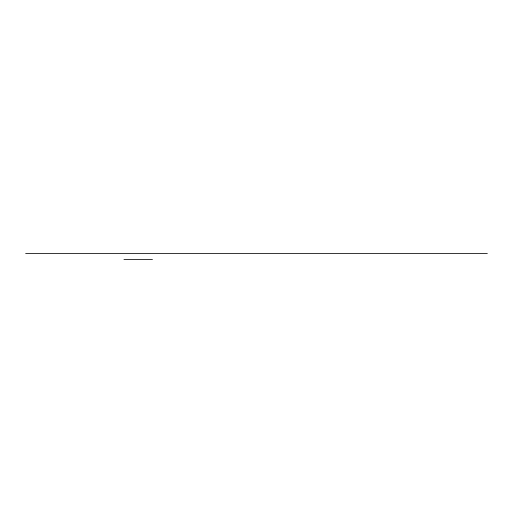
<?xml version="1.0" encoding="UTF-8"?>
<svg xmlns="http://www.w3.org/2000/svg" width="513" height="513" viewBox="0 0 513 513"><rect width="100%" height="100%" fill="white"/><g stroke="black" fill="none" stroke-linecap="round" stroke-linejoin="round"><path stroke-width="0.77" d="M25.65 253.39L487.35 253.39M123.96 259.61L152.457 259.61"/></g></svg>
